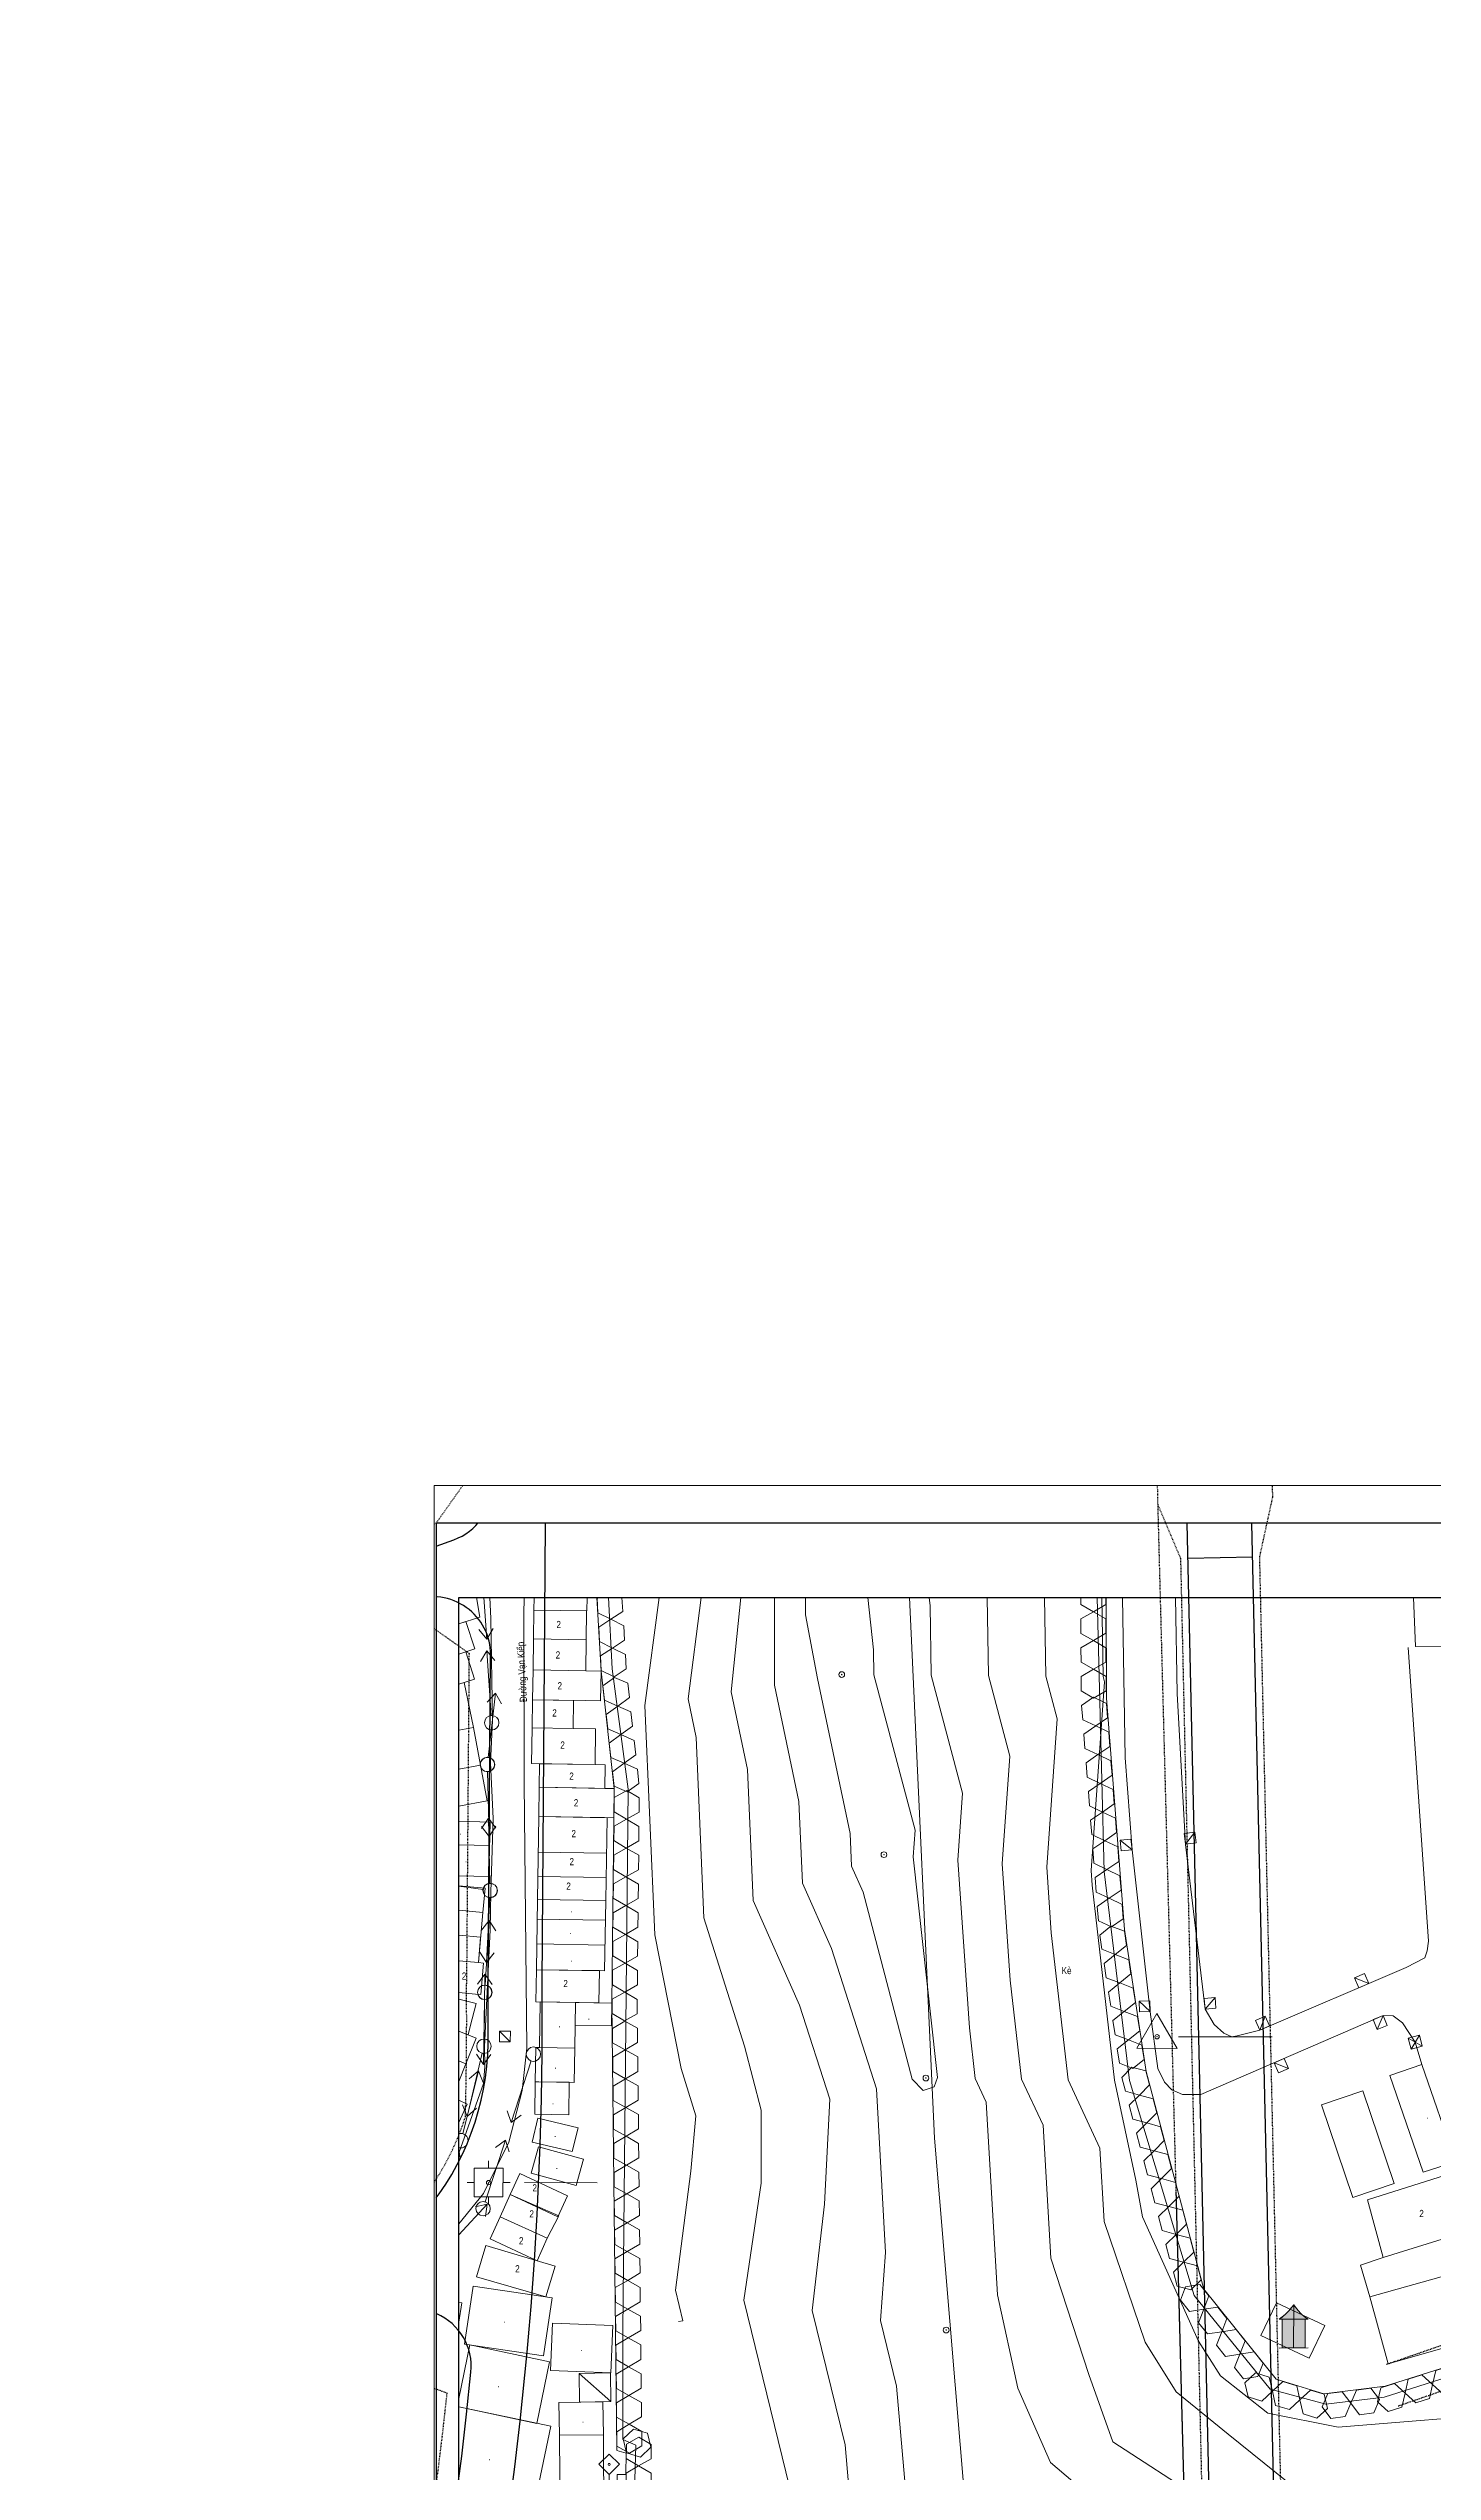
# Model space of a CAD drawing. Header units: millimetres. Extents: x 583747 to 595948, y 2304962 to 2309584.
# Drawn here: x 595389 to 595581.2, y 2307392.7 to 2307729.2 of the extents above; entities that cross this region are included whole.
import ezdxf
from ezdxf.enums import TextEntityAlignment as Align
from ezdxf.xclip import XClip

# ---------------------------------------------------------------- set-up
doc = ezdxf.new("R2010")
doc.units = ezdxf.units.MM
doc.linetypes.add('DASHDOT', pattern=[1, 0.5, -0.25, 0, -0.25])
for name, color, linetype, lineweight in [('00_nen', 8, 'Continuous', 5), ('KT-DV', 7, 'Continuous', 0), ('Nen dc cb Hong bang', 253, 'Continuous', 60)]:
    doc.layers.add(name, color=color, linetype=linetype, lineweight=lineweight)
doc.layers.add('A-PLOT LINE', color=6, linetype='DASHDOT')
doc.layers.add('AFP-KERB-LINE', color=2, linetype='Continuous')
doc.styles.add('ghicu', font='Vnarial.ttf', dxfattribs={"width": 0.8, "height": 1})

# ---------------------------------------------------------------- blocks, each defined once
blk = doc.blocks.new('road')
at = {"layer": 'AFP-KERB-LINE'}
for p, q in [((3276592, 1605487), (3445725, 1171696)), ((3276592, 1605487), (3445725, 1171696)), ((3276592, 1605487), (3445724, 1171699)), ((3278241, 1350867), (3199329, 1572944)), ((3278241, 1350867), (3199329, 1572944)), ((3440751, 1209227), (3342615, 1460926)), ((3350659, 1440295), (3342274, 1437025)), ((3157365, 1330933), (3245630, 1404638))]:
    blk.add_line(p, q, dxfattribs=at)
for points in [[(3271196, 1348293), (3255895, 1391354, 0.5222384), (3243229, 1394816), (3161210, 1326328, -0.0710908), (3112360, 1296121), (3053556, 1270433, 0.4945682), (3050529, 1258083), (3135292, 1152885, 0.414438), (3146545, 1151678), (3223962, 1214154, 0.0907084), (3244530, 1241141), (3273832, 1315513, 0.1719261), (3274027, 1340561)], [(3274027, 1340561, 0.004128), (3271196, 1348293)], [(3274027, 1340561, 0.004128), (3271196, 1348293)]]:
    blk.add_lwpolyline(points, format="xyb", dxfattribs=at)
for centre, radius, start, end in [((3240503, 1410779), 8000, 309.86315, 19.56198), ((2804357, 1173012), 506160, 8.97334, 20.57174), ((2804357, 1173012), 506160, 8.97334, 20.57174), ((3279655, 1294829), 8000, 14.3753, 158.49622), ((3279655, 1294829), 8000, 14.3753, 158.49622), ((2804357, 1173012), 498660, 8.97657, 14.3753), ((2804357, 1173012), 498660, 8.97657, 14.3753)]:
    blk.add_arc(centre, radius, start, end, dxfattribs=at)
blk = doc.blocks.new('PLOT')
at = {"layer": 'A-PLOT LINE', "color": 251}
for p, q in [((3272298, 1605487), (3335796, 1442630)), ((3350448, 1449095), (3345410, 1462016)), ((3351591, 1440658), (3350448, 1449095)), ((3335796, 1442630), (3432329, 1197796)), ((3439513, 1215156), (3351591, 1440658)), ((3341317, 1436726), (3433167, 1201153)), ((3242542, 1405968), (3244706, 1413884)), ((3155442, 1333236), (3242542, 1405968)), ((3253007, 1390520), (3245291, 1392630)), ((3253007, 1390520), (3268378, 1347263)), ((3370824, 1353790), (3432329, 1197796)), ((3271942, 1292985), (3285284, 1292962))]:
    blk.add_line(p, q, dxfattribs=at)
for points in [[(3335796, 1442630), (3341317, 1436726)], [(3406473, 1341313), (3483144, 1403532)], [(3409967, 1336426), (3489632, 1401131)]]:
    blk.add_lwpolyline(points, dxfattribs=at)
blk.add_lwpolyline([(3272971, 1077049, 0.0102646), (3278319, 1090909, 0.1239937), (3293945, 1250361, 0.021937), (3285284, 1292962)], format="xyb", dxfattribs=at)
for centre, radius, start, end in [((2804357, 1173012), 495660, 18.4463, 20.5824), ((3238583, 1328312), 36000, 340.0755, 2.44283)]:
    blk.add_arc(centre, radius, start, end, dxfattribs=at)
blk = doc.blocks.new('DV')
ref = blk.add_blockref('PLOT', (-3147123, 179596, 0), dxfattribs=dict(rotation=340.0000000045929))
XClip(ref).set_block_clipping_path([(3437700.5976729654, 868981.9081885163), (3912891.8375199828, 1041937.3750337446), (3715693.8178756535, 1583734.481302836), (3240502.5780286361, 1410779.0144576086)])
at = {"layer": 'AFP-KERB-LINE'}
ref = blk.add_blockref('road', (-3147123, 179596, 0), dxfattribs=dict(at, rotation=340.0000000045929))
XClip(ref).set_block_clipping_path([(3424978.7776903473, 904726.3076186823), (3853099.8617473282, 1060549.6388383387), (3670662.8681027722, 1561791.1594749615), (3242541.7840457913, 1405967.828255306)])
blk = doc.blocks.new('nen dc cb Hong bang')
at = {"layer": '00_nen', "linetype": 'ByBlock', "lineweight": -2}
h = blk.add_hatch(dxfattribs=at)
h.set_pattern_fill('ANSI33', color=0, scale=0.2, angle=20, style=0)
h.set_pattern_definition([(65, (-59.481233, 358.2927), (-0.045315389, 0.021130913), []), (65, (-59.44801, 358.30479), (-0.045315389, 0.021130913), [0.025, -0.0125])])
h.paths.add_polyline_path([(-228.96, 179.39), (-231.97, 178.29), (-233.34, 182.05), (-233.71, 181.91), (-233.43, 182.36), (-233.19, 182.8), (-232.87, 183.46), (-232.67, 184.01), (-232.52, 184.48), (-232.18, 184.25), (-231.67, 183.94), (-231.11, 183.67), (-230.52, 183.44), (-229.95, 183.28), (-230.33, 183.14)])
at = {"layer": '00_nen', "color": 0, "linetype": 'ByBlock', "lineweight": -2}
for p, q in [((-373.13, 241.11, -62.12), (-369.46, 232.89, -62.12)), ((-365.24, 223.14, -62.12), (-368.88, 231.37, -62.12)), ((-363.63, 217.54, -62.12), (-365.75, 226.29, -62.12)), ((-363.05, 215.65, -62.12), (-359.77, 207.27, -62.12)), ((-264.23, 215.96, -62.12), (-265.2, 210.46, -62.12)), ((-259.94, 212.37, -62.12), (-264.23, 215.96, -62.12)), ((-260.32, 213.94, -62.12), (-248.07, 218.4, -62.12)), ((-265.2, 210.46, -62.12), (-259.94, 212.37, -62.12)), ((-357.43, 201.22, -62.12), (-360.69, 209.61, -62.12)), ((-358, 200.05, -62.12), (-366.81, 198.19, -62.12)), ((-356.73, 199.3, -62.12), (-354.11, 190.69, -62.12)), ((-353.19, 187.7, -62.12), (-355.75, 196.33, -62.12)), ((-350.77, 180.59, -62.12), (-353.73, 189.09, -62.12)), ((-352.58, 185.78, -62.12), (-349.62, 177.28, -62.12)), ((-229.95, 183.28, -62.12), (-233.71, 181.91, -62.12)), ((-233.34, 182.05, -62.12), (-231.97, 178.29, -62.12)), ((-230.47, 178.84, -62.12), (-232.52, 184.48, -62.12)), ((-228.96, 179.39, -62.12), (-230.33, 183.14, -62.12)), ((-350.33, 178.65, -62.12), (-349.3, 169.71, -62.12)), ((-343.58, 179.98, -62.12), (-343.27, 170.99, -62.12)), ((-232.34, 178.15, -62.12), (-228.59, 179.52, -62.12)), ((-349.05, 167.23, -62.12), (-349.98, 176.19, -62.12)), ((-342.86, 159.43, -62.12), (-343.17, 168.43, -62.12)), ((-344.03, 163.97), (-344.37, 164.91)), ((-338.65, 163.8), (-329.17, 167.25)), ((-345.91, 163.29), (-342.15, 164.66)), ((-344.54, 159.53), (-345.91, 163.29)), ((-342.15, 164.66), (-340.78, 160.9)), ((-341.47, 162.78), (-340.53, 163.12)), ((-345.22, 161.41), (-346.16, 161.07)), ((-345.97, 150.9, -62.12), (-342.5, 159.21, -62.12)), ((-340.78, 160.9), (-344.54, 159.53)), ((-342.66, 160.21), (-342.32, 159.27))]:
    blk.add_line(p, q, dxfattribs=at)
at = {"layer": '00_nen', "color": 0, "linetype": 'ByBlock', "lineweight": -2, "flags": 128}
for points, elevation in [([(-194.14, 195.56), (-216.71, 178.22), (-224.36, 174.28), (-231.25, 173.94), (-244.99, 182.24), (-262.85, 207.89), (-272.47, 225.37), (-285.83, 254.69), (-300.16, 293.62), (-316.64, 341.41), (-343.05, 410.1), (-344.76, 414.82), (-355.3, 413.93), (-356.84, 418.17), (-346.83, 420.7), (-354.49, 440.58), (-370.55, 484.52)], -62.12), ([(-524.37, 833.66), (-512.04, 796.19), (-487.94, 724.12), (-456.57, 631.5), (-426.7, 549.31), (-396.85, 472.66), (-331.31, 294.36), (-287.29, 189.12), (-262.16, 134.75), (-233.11, 83.02)], -62.12), ([(-373.71, 467.18), (-371.13, 455.82), (-370.32, 450.67), (-363.56, 421.11), (-362.29, 416.57), (-360.52, 412.51), (-346.17, 394.02), (-344.49, 389.33), (-337.04, 369.51), (-335.01, 364.94), (-326.69, 343.69), (-323.89, 336.98), (-317, 307.26), (-314.65, 301.74), (-305.14, 280.25), (-302.63, 275.19), (-294.79, 254.69), (-291.26, 249.65), (-285.57, 229.82), (-281.85, 221.47), (-272.65, 203.1), (-265.25, 195.7), (-261.2, 186.34), (-250.13, 172.52), (-243.68, 167.52), (-234.9, 164.49), (-220.73, 159.65)], -63.12), ([(-381.53, 464.16), (-379.67, 456), (-377.99, 445.31), (-373.3, 424.81), (-370.26, 413.98), (-366.03, 404.28), (-355.95, 391.3), (-352, 380.28), (-346.84, 366.53), (-342.13, 355.95), (-336.28, 341.03), (-329.94, 325.83), (-325.04, 304.7), (-319.83, 292.44), (-312.99, 276.98), (-307.93, 266.76), (-302.28, 252.02), (-295.67, 242.55), (-291.53, 228.14), (-284.93, 213.33), (-278.74, 200.96), (-273.76, 195.98), (-266.42, 179.01), (-255.94, 165.63), (-249.58, 157.99), (-235.34, 154.73)], -64.12), ([(-397.16, 458.12), (-396.76, 456.34), (-393.32, 434.57), (-392.79, 432.22), (-385.56, 410.27), (-377.06, 387.83), (-375.52, 385.85), (-367.03, 362.16), (-366.44, 360.58), (-356.36, 337.98), (-355.47, 335.7), (-342.04, 303.52), (-341.12, 299.57), (-330.18, 273.83), (-328.68, 270.45), (-318.51, 249.9), (-317.28, 246.67), (-304.48, 228.37), (-303.45, 224.79), (-290.54, 198.67), (-289.79, 197.17), (-289.78, 195.8), (-291.04, 194.79), (-293.02, 195.75), (-308.34, 217.82), (-311.08, 220.66), (-312.81, 224.83), (-324.44, 243.53), (-329.04, 251.24), (-335.26, 268.24), (-345.46, 295.04), (-346.62, 298.47), (-358.53, 328.32), (-360.98, 333.67), (-362.82, 339.32), (-370.16, 359.46), (-379.82, 382.37), (-380.91, 384.98), (-388.59, 404.85), (-390.7, 411.58), (-396.56, 432.16), (-397.12, 433.98), (-404.38, 455.12), (-405.36, 458.56)], -66.12), ([(-389.35, 461.14), (-388.21, 456.17), (-385.66, 439.94), (-383.05, 428.51), (-378.23, 411.39), (-371.54, 396.06), (-365.73, 388.57), (-359.52, 371.22), (-356.64, 363.55), (-349.24, 346.96), (-345.88, 338.36), (-335.99, 314.67), (-333.08, 302.13), (-325, 283.13), (-320.83, 273.72), (-313.22, 258.33), (-309.78, 249.35), (-300.07, 235.46), (-297.49, 226.47), (-288.01, 205.18), (-284.83, 198.82), (-282.26, 196.25), (-271.63, 171.67), (-264.54, 160.46), (-256.72, 152.32), (-234.15, 143.98)], -65.12), ([(-271.69, 136.22), (-280.43, 154.95), (-285.66, 162.77), (-288.23, 171.87), (-297.21, 192.78), (-309.78, 208.94), (-316.67, 216.07), (-321.02, 226.56), (-329.75, 240.59), (-334.36, 253.28), (-339.17, 267.55), (-346.86, 287.75), (-350.53, 298.66), (-360.2, 320.18), (-366.67, 330.7), (-368.02, 340.64), (-374.69, 358.13), (-381.99, 375.44), (-386.09, 385.29), (-391.44, 402.24), (-395.38, 410.74), (-401.35, 428.25), (-404.07, 437.07), (-409.46, 452.78), (-412.17, 462.36)], -65.12), ([(-278.86, 133.03), (-284.37, 144.85), (-295.05, 160.83), (-298.53, 175.27), (-302.8, 189.23), (-311.23, 200.06), (-322.27, 211.48), (-329.23, 228.3), (-335.05, 237.65), (-339.5, 255.16), (-343.08, 266.86), (-348.25, 280.46), (-354.43, 298.84), (-363.2, 315.33), (-372.37, 327.72), (-374.71, 344.98), (-379.22, 356.81), (-384.16, 368.52), (-391.27, 385.61), (-394.85, 396.94), (-402.19, 412.76), (-406.14, 424.34), (-411.01, 440.17), (-414.54, 450.44), (-418.99, 466.16)], -64.12), ([(-288.32, 134.76), (-304.44, 158.89), (-307.76, 174.98), (-311.23, 184.51), (-316.47, 192.08), (-327.86, 206.9), (-337.45, 230.03), (-340.36, 234.7), (-345.67, 258.21), (-346.99, 266.17), (-349.65, 273.17), (-360.47, 297.23), (-367.01, 309.14), (-378.07, 324.75), (-381.4, 349.31), (-383.75, 355.48), (-386.32, 361.59), (-396.45, 385.92), (-398.26, 391.64), (-409.01, 414.79), (-410.93, 420.43), (-417.95, 443.26), (-419.61, 448.09), (-425.81, 469.96)], -63.12), ([(-313.6, 134.99), (-318.78, 149.13), (-343.86, 220.07), (-351.67, 235), (-379.18, 299.24), (-392.14, 334.47), (-404.05, 369.01), (-412.18, 388.91), (-418.86, 408.84), (-440.22, 471.14), (-456.75, 524.54), (-472.69, 568.32), (-489.27, 618.81), (-492.97, 631.62)], -62.12), ([(-344.75, 181.43), (-357.75, 215.91), (-365.79, 237.88), (-372.78, 258.52), (-375.51, 265.55), (-380.98, 280.69), (-387.48, 297.87), (-394.38, 319.98), (-399.43, 336.18), (-412.86, 377.77), (-422.97, 404.14), (-434.03, 438.38)], -62.12), ([(-345.66, 231.76), (-351.96, 260.1), (-353.53, 267.63), (-358.57, 279.06), (-365.02, 293.95), (-369.68, 302.28), (-383.76, 321.77), (-388.08, 353.65), (-388.28, 354.16), (-388.49, 354.66), (-401.63, 386.23), (-401.67, 386.35), (-405.66, 394.95), (-418.04, 421.24), (-420.92, 427.02), (-427.46, 436.32)], -62.12), ([(-193.06, 194.67), (-216.32, 176.75), (-223.6, 173.03), (-231.55, 172.35), (-245.93, 180.95), (-264.62, 205.92), (-277.88, 231.98), (-292.66, 269.45), (-307.7, 308.59), (-317.9, 340.69), (-347.14, 414.61)], -62.12), ([(-229.16, 224.52), (-231.77, 226.44), (-233.3, 226.91), (-234.63, 226.46), (-254.65, 207.47), (-257.02, 206.61), (-258.65, 206.72), (-259.96, 207.35), (-261.47, 208.82), (-265.18, 215.87), (-275.26, 236.14), (-280.53, 247.83), (-290.75, 274.33), (-296.17, 289.17), (-302.99, 307.79), (-309.89, 326.76), (-314.7, 340.08), (-313.02, 342.05), (-311.91, 342.86), (-309.58, 344.4)], -62.12), ([(-306.52, 339.31), (-302.92, 329.36), (-296.12, 310.61), (-283.97, 277.21), (-276.8, 258.67), (-268.53, 239.36), (-258.13, 218.82), (-256.22, 217.26), (-254.58, 216.6), (-253.33, 216.5), (-252.68, 216.89), (-250.02, 218.67), (-233.92, 233.83), (-231.93, 235.98), (-231.94, 236.99), (-232.23, 238.33), (-248.88, 275.68)], -62.12), ([(-139.06, 240.99), (-171.66, 285.74), (-174.67, 289.64), (-178.98, 296.62), (-185.01, 305.37), (-197.37, 295.31), (-200.63, 295.28), (-220.46, 285.86), (-247.96, 276.15), (-251.61, 284.9), (-269.14, 278.57), (-295.47, 337.4)], -62.12), ([(-455.22, 290.4), (-453.26, 291.68), (-442.32, 297.81), (-434.08, 301.41), (-426.23, 304.74), (-422.13, 306.39), (-417.12, 308.16), (-407.25, 310.9), (-399.48, 312.89), (-398.2, 312.28), (-398.2, 312.28), (-398.2, 312.28), (-398.2, 312.28), (-396.51, 307.63), (-393.72, 300.67), (-382.29, 269.13), (-376.19, 252.78), (-373.57, 244.75), (-369.93, 235.8), (-364.85, 222.55), (-363.07, 216.94), (-360.11, 209.82), (-356.88, 200.1), (-355.15, 195.13), (-350.33, 179.59), (-349.37, 177.04), (-348.7, 174.77), (-348.63, 164.51)], -62.12), ([(-275.75, 280.35), (-278.44, 280.33), (-284.29, 279.85), (-289.27, 279.66), (-296.05, 280.24), (-287.29, 257.36), (-286.86, 256.74), (-279.61, 231.49), (-278.77, 229.61), (-266.57, 205.23), (-259.05, 193.22), (-256.43, 188.77), (-256.43, 188.77), (-243.23, 175.21), (-238.69, 171.74), (-230.74, 169.08), (-220.91, 170.63), (-197.97, 181.16)], -62.12), ([(-366.9, 266.49), (-360.02, 250.3), (-353.03, 234.17), (-345.73, 219.47), (-335.8, 191.38), (-313.89, 133.29)], -62.12), ([(-382.54, 237.97), (-375.02, 241.95), (-371.43, 235.44), (-379.62, 229.1), (-381.9, 231.64), (-378.84, 234.21), (-379.43, 235), (-373.23, 238.69)], -62.12), ([(-355.05, 233.48), (-361.95, 231.08), (-360.6, 227.18), (-353.69, 229.57)], -62.12), ([(-355.05, 233.48), (-353.03, 234.17), (-351.67, 230.27), (-353.69, 229.57)], -62.12), ([(-311.95, 153.03), (-311.41, 153.32), (-313.83, 156.95), (-317.5, 173.23), (-319.48, 180.68), (-323.67, 186.16), (-333.45, 202.31), (-345.66, 231.76)], -62.12), ([(-352.31, 220.67), (-349.36, 221.69), (-350.99, 226.38), (-353.94, 225.36)], -62.12), ([(-353.94, 225.36), (-359.32, 223.49), (-357.7, 218.8), (-352.31, 220.67)], -62.12), ([(-348.29, 218.59), (-346.94, 219.05), (-348.02, 222.16), (-349.36, 221.69)], -62.12), ([(-227.25, 221.93), (-229.16, 224.52)], -62.12), ([(-349.36, 221.69), (-356.63, 219.17), (-355.55, 216.07), (-348.29, 218.59)], -62.12), ([(-346.94, 219.05), (-355.55, 216.07), (-354.22, 212.23), (-345.61, 215.22)], -62.12), ([(-345.61, 215.22), (-344.4, 215.64), (-345.73, 219.47), (-346.94, 219.05)], -62.12), ([(-365.53, 204.01), (-364.15, 199.91), (-357.9, 202.02), (-360.32, 209.19), (-366.57, 207.08)], -62.12), ([(-343.64, 210.68), (-352.6, 207.57)], -62.12), ([(-342.53, 207.48), (-351.49, 204.37)], -62.12), ([(-340.58, 201.88), (-349.55, 198.77)], -62.12), ([(-339.45, 198.62), (-348.42, 195.51)], -62.12), ([(-222.97, 189.15), (-225.69, 192.81), (-223.08, 194.92)], -62.12), ([(-354.02, 186.06), (-359.63, 184.56), (-360.76, 188.8), (-355.15, 190.3)], -62.12), ([(-355.15, 190.3), (-354.47, 190.49), (-353.33, 186.25), (-354.02, 186.06)], -62.12), ([(-337.53, 190.78), (-345.21, 188.12), (-343.14, 182.13), (-338.51, 183.74)], -62.12), ([(-338.51, 183.74), (-340.58, 189.72)], -62.12), ([(-353.05, 180.38), (-353.16, 181.58), (-353.48, 184.86), (-369.62, 183.25), (-369.3, 179.97)], -62.12), ([(-341.58, 177.63), (-342.05, 177.47), (-343.61, 181.97), (-343.14, 182.13)], -62.12), ([(-341.58, 177.63), (-336.95, 179.24), (-338.51, 183.74), (-343.14, 182.13)], -62.12), ([(-373.01, 82.19), (-367.54, 97.12), (-360.41, 113.07), (-354.54, 134.07), (-351.28, 143.01), (-346.2, 152.58), (-343.5, 160.43), (-342.64, 168.31), (-343.34, 175.69), (-344.75, 181.43)], -62.12), ([(-348.63, 164.51), (-349.36, 155.57), (-352.27, 149.1), (-354.94, 144.07), (-357.09, 139.25), (-358.79, 133.34), (-363.43, 117.01), (-364.75, 112.86), (-368.09, 105.79), (-372.68, 95.02), (-377.32, 83.83), (-378.09, 82.2)], -62.12), ([(-316.97, 139.33), (-322.45, 141.5)], -62.12), ([(-289.18, 70.56), (-297.81, 95.07), (-308.13, 124.27), (-311.62, 134.86), (-313.6, 134.99)], -62.12), ([(-313.87, 133.26), (-312.54, 133.35), (-311.55, 130.55), (-312.67, 130.12), (-308.31, 117.57), (-306.01, 110.16), (-299.98, 94.45), (-292.69, 73.16), (-289.2, 70.58)], -62.12)]:
    blk.add_lwpolyline(points, dxfattribs=dict(at, elevation=elevation))
at = {"layer": '00_nen', "color": 0, "linetype": 'ByBlock', "lineweight": -2, "elevation": -62.12}
for points in [[(-293.61, 265.69), (-291.64, 265.35), (-290.36, 266.89), (-291.05, 268.77), (-293.02, 269.11), (-294.3, 267.57)], [(-292.23, 261.94), (-290.26, 261.6), (-288.98, 263.14), (-289.67, 265.01), (-291.64, 265.35), (-292.92, 263.82)], [(-290.85, 258.19), (-288.88, 257.85), (-287.6, 259.38), (-288.29, 261.26), (-290.26, 261.6), (-291.54, 260.06)], [(-289.47, 254.43), (-287.49, 254.09), (-286.21, 255.63), (-286.91, 257.51), (-288.88, 257.85), (-290.16, 256.31)], [(-287.89, 250.76), (-285.9, 250.57), (-284.73, 252.2), (-285.56, 254.02), (-287.55, 254.21), (-288.72, 252.58)], [(-286.23, 247.12), (-284.24, 246.93), (-283.07, 248.56), (-283.9, 250.38), (-285.9, 250.57), (-287.06, 248.94)], [(-284.57, 243.48), (-282.58, 243.29), (-281.42, 244.92), (-282.25, 246.74), (-284.24, 246.93), (-285.4, 245.3)], [(-353.84, 244.83), (-355.82, 245.06), (-357.01, 243.46), (-356.22, 241.62), (-354.23, 241.39), (-353.04, 243)], [(-282.91, 239.84), (-280.92, 239.65), (-279.76, 241.28), (-280.59, 243.1), (-282.58, 243.29), (-283.74, 241.66)], [(-352.24, 241.17), (-354.23, 241.39), (-355.42, 239.79), (-354.63, 237.95), (-352.64, 237.72), (-351.45, 239.33)], [(-281.25, 236.2), (-279.26, 236.01), (-278.1, 237.64), (-278.93, 239.46), (-280.92, 239.65), (-282.08, 238.02)], [(-267.89, 241.41), (-267.21, 240.08), (-268.55, 239.4), (-269.23, 240.74)], [(-350.65, 237.5), (-352.64, 237.72), (-353.83, 236.12), (-353.04, 234.28), (-351.05, 234.05), (-349.86, 235.66)], [(-279.59, 232.56), (-277.6, 232.37), (-276.44, 234), (-277.27, 235.82), (-279.26, 236.01), (-280.42, 234.38)], [(-277.27, 236.83), (-275.92, 237.49), (-275.26, 236.14), (-276.61, 235.48)], [(-348.97, 233.87), (-350.97, 233.99), (-352.07, 232.33), (-351.18, 230.54), (-349.19, 230.41), (-348.08, 232.08)], [(-277.93, 228.92), (-275.94, 228.73), (-274.78, 230.36), (-275.61, 232.18), (-277.6, 232.37), (-278.76, 230.74)], [(-347.19, 230.29), (-349.19, 230.41), (-350.29, 228.75), (-349.41, 226.95), (-347.41, 226.83), (-346.3, 228.49)], [(-240.14, 230.03), (-239.05, 231.06), (-238.02, 229.97), (-239.11, 228.94)], [(-345.41, 226.7), (-347.41, 226.83), (-348.52, 225.16), (-347.63, 223.37), (-345.63, 223.25), (-344.52, 224.91)], [(-276.27, 225.28), (-274.28, 225.09), (-273.12, 226.72), (-273.95, 228.54), (-275.94, 228.73), (-277.1, 227.1)], [(-234.74, 224.34), (-235.75, 225.46), (-234.63, 226.46), (-233.63, 225.35)], [(-230.28, 224.72), (-229.36, 223.41), (-228.05, 224.33), (-228.97, 225.64)], [(-343.63, 223.12), (-345.63, 223.25), (-346.74, 221.58), (-345.85, 219.79), (-343.85, 219.66), (-342.75, 221.33)], [(-274.46, 221.72), (-272.46, 221.68), (-271.42, 223.39), (-272.38, 225.14), (-274.38, 225.18), (-275.42, 223.47)], [(-342.02, 219.47), (-343.98, 219.83), (-345.28, 218.31), (-344.62, 216.43), (-342.65, 216.06), (-341.35, 217.58)], [(-272.53, 218.22), (-270.53, 218.18), (-269.49, 219.89), (-270.46, 221.64), (-272.46, 221.68), (-273.49, 219.97)], [(-257.4, 220.82), (-256.77, 219.46), (-258.13, 218.82), (-258.76, 220.18)], [(-249.98, 220.79), (-248.94, 219.71), (-250.02, 218.67), (-251.06, 219.75)], [(-340.69, 215.7), (-342.65, 216.06), (-343.95, 214.54), (-343.29, 212.66), (-341.32, 212.29), (-340.02, 213.81)], [(-270.6, 214.71), (-268.6, 214.67), (-267.56, 216.38), (-268.53, 218.13), (-270.53, 218.18), (-271.56, 216.46)], [(-267.15, 216.73), (-265.76, 217.3), (-265.2, 215.91), (-266.59, 215.34)], [(-244.46, 215.07), (-245.55, 214.03), (-246.59, 215.12), (-245.5, 216.15)], [(-339.35, 211.93), (-341.32, 212.29), (-342.62, 210.77), (-341.95, 208.89), (-339.99, 208.52), (-338.69, 210.04)], [(-268.67, 211.21), (-266.67, 211.17), (-265.64, 212.88), (-266.6, 214.63), (-268.6, 214.67), (-269.64, 212.96)], [(-266.74, 207.7), (-264.74, 207.66), (-263.71, 209.37), (-264.67, 211.12), (-266.67, 211.17), (-267.71, 209.45)], [(-338.02, 208.15), (-339.99, 208.52), (-341.29, 207), (-340.62, 205.11), (-338.65, 204.75), (-337.35, 206.27)], [(-264.63, 204.31), (-262.63, 204.48), (-261.78, 206.29), (-262.93, 207.94), (-264.92, 207.77), (-265.77, 205.96)], [(-336.69, 204.38), (-338.65, 204.75), (-339.95, 203.23), (-339.29, 201.34), (-337.32, 200.98), (-336.02, 202.5)], [(-262.34, 201.03), (-260.35, 201.2), (-259.5, 203.01), (-260.64, 204.65), (-262.63, 204.48), (-263.48, 202.67)], [(-335.35, 200.61), (-337.32, 200.98), (-338.62, 199.46), (-337.95, 197.57), (-335.99, 197.21), (-334.69, 198.73)], [(-260.05, 197.75), (-258.06, 197.92), (-257.21, 199.73), (-258.35, 201.37), (-260.35, 201.2), (-261.2, 199.39)], [(-334.02, 196.84), (-335.99, 197.21), (-337.29, 195.69), (-336.62, 193.8), (-334.65, 193.43), (-333.35, 194.95)], [(-257.77, 194.47), (-255.77, 194.64), (-254.93, 196.45), (-256.07, 198.09), (-258.06, 197.92), (-258.91, 196.11)], [(-332.69, 193.07), (-334.65, 193.43), (-335.95, 191.91), (-335.29, 190.03), (-333.32, 189.66), (-332.02, 191.18)], [(-255.48, 191.19), (-253.49, 191.36), (-252.64, 193.17), (-253.78, 194.81), (-255.77, 194.64), (-256.62, 192.83)], [(-331.29, 189.32), (-333.26, 189.65), (-334.53, 188.1), (-333.82, 186.23), (-331.85, 185.9), (-330.58, 187.45)], [(-253.19, 187.9), (-251.2, 188.07), (-250.35, 189.88), (-251.5, 191.53), (-253.49, 191.36), (-254.34, 189.55)], [(-329.87, 185.58), (-331.85, 185.9), (-333.12, 184.36), (-332.41, 182.49), (-330.44, 182.16), (-329.17, 183.71)], [(-250.91, 184.62), (-248.92, 184.79), (-248.07, 186.6), (-249.21, 188.24), (-251.2, 188.07), (-252.05, 186.26)], [(-349.13, 182.38), (-347.72, 182.89), (-347.21, 181.48), (-348.62, 180.97)], [(-328.46, 181.84), (-330.44, 182.16), (-331.7, 180.61), (-331, 178.74), (-329.02, 178.42), (-327.76, 179.97)], [(-248.62, 181.34), (-246.63, 181.51), (-245.78, 183.32), (-246.92, 184.96), (-248.92, 184.79), (-249.76, 182.98)], [(-245.79, 178.64), (-244.04, 179.6), (-244, 181.6), (-245.71, 182.64), (-247.46, 181.67), (-247.5, 179.67)], [(-207.17, 181.13), (-207.43, 183.12), (-209.28, 183.88), (-210.87, 182.66), (-210.61, 180.68), (-208.76, 179.91)], [(-327.05, 178.09), (-329.02, 178.42), (-330.29, 176.87), (-329.59, 175), (-327.61, 174.68), (-326.35, 176.22)], [(-242.37, 176.57), (-240.62, 177.53), (-240.57, 179.53), (-242.29, 180.57), (-244.04, 179.6), (-244.08, 177.6)], [(-238.94, 174.5), (-237.19, 175.46), (-237.15, 177.46), (-238.86, 178.5), (-240.62, 177.53), (-240.66, 175.54)], [(-213.52, 176.26), (-213.78, 178.24), (-215.63, 179.01), (-217.21, 177.79), (-216.95, 175.81), (-215.1, 175.04)], [(-210.34, 178.7), (-210.61, 180.68), (-212.45, 181.44), (-214.04, 180.22), (-213.78, 178.24), (-211.93, 177.48)], [(-235.52, 172.43), (-233.77, 173.4), (-233.73, 175.39), (-235.44, 176.43), (-237.19, 175.46), (-237.23, 173.47)], [(-220.47, 172.35), (-220.37, 174.34), (-222.06, 175.43), (-223.83, 174.51), (-223.93, 172.51), (-222.25, 171.43)], [(-216.91, 174.18), (-216.82, 176.18), (-218.5, 177.26), (-220.28, 176.34), (-220.37, 174.34), (-218.69, 173.26)], [(-325.64, 174.35), (-327.61, 174.68), (-328.88, 173.13), (-328.17, 171.26), (-326.2, 170.93), (-324.93, 172.48)], [(-232.09, 170.39), (-231.18, 172.17), (-232.26, 173.85), (-234.26, 173.76), (-235.17, 171.98), (-234.09, 170.3)], [(-228.09, 170.59), (-227.18, 172.37), (-228.27, 174.05), (-230.26, 173.95), (-231.18, 172.17), (-230.09, 170.49)], [(-224.1, 170.79), (-223.19, 172.57), (-224.27, 174.25), (-226.27, 174.15), (-227.18, 172.37), (-226.1, 170.69)], [(-324.23, 170.61), (-326.2, 170.93), (-327.47, 169.39), (-326.76, 167.51), (-324.79, 167.19), (-323.52, 168.74)], [(-322.82, 166.87), (-324.79, 167.19), (-326.06, 165.64), (-325.35, 163.77), (-323.38, 163.45), (-322.11, 164.99)], [(-321.4, 163.12), (-323.38, 163.45), (-324.65, 161.9), (-323.94, 160.03), (-321.97, 159.71), (-320.7, 161.25)], [(-319.99, 159.38), (-321.97, 159.71), (-323.23, 158.16), (-322.53, 156.29), (-320.55, 155.96), (-319.29, 157.51)], [(-318.58, 155.64), (-320.55, 155.96), (-321.82, 154.42), (-321.12, 152.54), (-319.14, 152.22), (-317.88, 153.77)], [(-317.17, 151.9), (-319.14, 152.22), (-320.41, 150.67), (-319.7, 148.8), (-317.73, 148.48), (-316.46, 150.02)], [(-315.76, 148.15), (-317.73, 148.48), (-319, 146.93), (-318.29, 145.06), (-316.32, 144.73), (-315.05, 146.28)], [(-314.35, 144.41), (-316.32, 144.73), (-317.59, 143.19), (-316.88, 141.32), (-314.91, 140.99), (-313.64, 142.54)], [(-312.93, 140.67), (-314.91, 140.99), (-316.18, 139.45), (-315.47, 137.57), (-313.5, 137.25), (-312.23, 138.8)], [(-311.52, 136.93), (-313.5, 137.25), (-314.76, 135.7), (-314.06, 133.83), (-312.08, 133.51), (-310.82, 135.05)], [(-312.7, 136.84), (-313.58, 135.05), (-312.47, 133.39), (-310.47, 133.52), (-309.59, 135.31), (-310.7, 136.98)], [(-309.65, 135.67), (-311.62, 136.04), (-312.91, 134.52), (-312.24, 132.63), (-310.28, 132.27), (-308.98, 133.79)], [(-308.31, 131.91), (-310.28, 132.27), (-311.58, 130.75), (-310.91, 128.86), (-308.94, 128.5), (-307.64, 130.02)]]:
    blk.add_lwpolyline(points, close=True, dxfattribs=at)
at = {"layer": '00_nen', "color": 0, "linetype": 'ByBlock', "lineweight": -2, "elevation": -62.12, "flags": 128}
for points in [[(-366.25, 243.48), (-364.68, 238.93), (-357.74, 241.34), (-359.31, 245.89)], [(-364.68, 238.93), (-363.37, 235.17), (-356.46, 237.56), (-357.77, 241.33)], [(-356.46, 237.56), (-363.37, 235.17), (-361.95, 231.08), (-355.05, 233.48)], [(-379.62, 229.1), (-373.01, 234.22), (-370.56, 231.05), (-377.17, 225.94)], [(-377.17, 225.94), (-371.6, 230.25), (-369.15, 227.08), (-374.72, 222.77)], [(-355.22, 229.04), (-360.6, 227.18), (-359.32, 223.49), (-353.94, 225.36)], [(-378.87, 219.57), (-370.32, 226.18), (-366.96, 220.75), (-375.39, 215.81)], [(-372.7, 211.22), (-364.27, 216.16), (-366.96, 220.75), (-375.39, 215.81)], [(-230.91, 218.94), (-227.25, 221.93), (-218.21, 210.83), (-221.93, 207.93)], [(-372.7, 211.22), (-364.27, 216.16), (-361.72, 211.8), (-370.15, 206.87)], [(-229.9, 201.27), (-238.41, 211.88), (-233.67, 215.68), (-225.16, 205.07)], [(-345.25, 215.34), (-354.22, 212.23), (-350.44, 201.34), (-341.48, 204.45)], [(-212.3, 203.13), (-223.08, 194.92), (-227.89, 201.67), (-217.44, 209.71)], [(-364.15, 199.91), (-357.9, 202.02), (-359.28, 206.11), (-365.53, 204.01)], [(-341.48, 204.45), (-350.44, 201.34), (-347.25, 192.14), (-338.29, 195.25)], [(-374.78, 195.8), (-357.83, 200.33), (-356.96, 197.06), (-373.9, 192.53)], [(-222.97, 189.15), (-205.28, 201.85), (-199.27, 194.43), (-217.38, 181.26)], [(-365.8, 194.69), (-356.96, 197.06), (-355.15, 190.3), (-364, 187.94)], [(-364, 187.94), (-355.15, 190.3), (-356.07, 193.74), (-364.92, 191.38)], [(-338.99, 195.01), (-347.25, 192.14), (-345.79, 187.92), (-337.53, 190.78)], [(-340.58, 189.72), (-339.55, 186.73), (-334.77, 188.39), (-335.8, 191.38)], [(-235.34, 178.92), (-227.97, 178.22), (-227.46, 183.26), (-234.87, 183.9)], [(-351.85, 180.34), (-351.97, 176.52), (-361.04, 176.79), (-360.92, 180.6)], [(-337.59, 179.02), (-342.05, 177.47), (-340.58, 173.22), (-336.11, 174.77)], [(-361.04, 176.79), (-351.97, 176.52), (-352.11, 171.77), (-361.18, 172.05)], [(-358.08, 171.95), (-349.88, 171.3), (-350.24, 166.78), (-358.44, 167.43)], [(-333.9, 170.11), (-339.61, 169.45), (-340, 172.82), (-334.28, 173.48)], [(-338.53, 169.13), (-332.08, 169.66), (-331.77, 165.88), (-338.22, 165.35)], [(-340.19, 158.19), (-339.97, 161.56), (-332.6, 161.09), (-333.05, 157.65)], [(-339.97, 161.56), (-339.7, 164.77), (-332.42, 164.13), (-332.7, 160.92)], [(-340.44, 154.82), (-340.19, 158.19), (-333.05, 157.65), (-333.3, 154.19)], [(-340.44, 149.2), (-340.72, 153.74), (-330.68, 154.35), (-330.43, 149.9)], [(-338.8, 139.86), (-340.43, 147.85), (-329.55, 150.08), (-327.91, 142.1)], [(-320.35, 149.34), (-318.35, 143.08), (-326.33, 140.54), (-328.32, 146.8)], [(-341.13, 145.14), (-340.53, 142.14), (-343.53, 141.55), (-344.13, 144.55)], [(-325.61, 132.97), (-336.79, 131.37), (-338.04, 140.02), (-326.85, 141.61)], [(-321.02, 137.77), (-316.97, 139.33), (-318.4, 143.06), (-322.45, 141.5)], [(-318.03, 138.94), (-316.36, 134.65), (-322.06, 132.53), (-323.69, 136.74)], [(-316.36, 134.65), (-312.35, 123.85), (-318.05, 121.73), (-322.06, 132.53)], [(-335.06, 119.27), (-336.79, 131.37), (-323.61, 133.26), (-321.88, 121.19)]]:
    blk.add_lwpolyline(points, close=True, dxfattribs=at)
at = {"layer": '00_nen', "color": 0, "linetype": 'ByBlock', "lineweight": -2, "elevation": -62.12}
for points in [[(-267.89, 241.41), (-268.55, 239.4)], [(-277.27, 236.83), (-275.26, 236.14)], [(-369.12, 234.58), (-369.46, 232.89), (-370.95, 233.76)], [(-369.23, 229.69), (-368.88, 231.37), (-367.4, 230.49)], [(-240.14, 230.03), (-238.02, 229.97)], [(-366.4, 224.69), (-365.75, 226.29), (-364.45, 225.16)], [(-234.74, 224.34), (-234.63, 226.46)], [(-229.36, 223.41), (-228.97, 225.64)], [(-230.28, 224.72), (-228.05, 224.33)], [(-257.4, 220.82), (-258.13, 218.82)], [(-249.98, 220.79), (-250.02, 218.67)], [(-267.15, 216.73), (-265.2, 215.91)], [(-244.46, 215.07), (-246.59, 215.12)], [(-359.35, 208.94), (-359.77, 207.27), (-361.21, 208.21)], [(-361.12, 207.94), (-360.69, 209.61), (-359.25, 208.67)], [(-356.31, 194.7), (-355.75, 196.33), (-354.4, 195.27)], [(-353.56, 192.32), (-354.11, 190.69), (-355.48, 191.74)], [(-354.22, 187.44), (-353.73, 189.09), (-352.33, 188.1)], [(-349.13, 182.38), (-347.21, 181.48)], [(-228.96, 179.39), (-231.97, 178.29), (-233.34, 182.05), (-233.71, 181.91), (-233.43, 182.36), (-233.19, 182.8), (-232.87, 183.46), (-232.67, 184.01), (-232.52, 184.48), (-232.18, 184.25), (-231.67, 183.94), (-231.11, 183.67), (-230.52, 183.44), (-229.95, 183.28), (-230.33, 183.14), (-228.96, 179.39)], [(-349.14, 178.93), (-349.62, 177.28), (-351.02, 178.27)], [(-350.83, 174.69), (-349.98, 176.19), (-348.84, 174.9)], [(-342.32, 172.42), (-343.27, 170.99), (-344.32, 172.35)], [(-348.47, 171.22), (-349.3, 169.71), (-350.46, 170.99)], [(-344.13, 166.99), (-343.17, 168.43), (-342.13, 167.06)], [(-350.21, 164.16), (-349.05, 165.43), (-348.23, 163.92)], [(-343.96, 158.3), (-342.5, 159.21), (-342.12, 157.53)], [(-311.93, 124.9), (-313.7, 129.75), (-315.54, 130.61), (-314.67, 132.42), (-312.88, 131.58), (-313.7, 129.75)]]:
    blk.add_lwpolyline(points, dxfattribs=at)
at = {"layer": '00_nen', "color": 0, "linetype": 'ByBlock', "lineweight": -2, "extrusion": (0.000117603, -1.02282e-05, 1)}
for centre, radius in [((-321.46, 245.18, -60.16), 0.4), ((-321.46, 245.18, -60.16), 0.04), ((-307.38, 223.69, -60.16), 0.4), ((-307.38, 223.69, -60.16), 0.04), ((-291.27, 196.55, -60.16), 0.4), ((-291.27, 196.55, -60.16), 0.04), ((-276.63, 164.64, -60.16), 0.4), ((-276.63, 164.64, -60.16), 0.04)]:
    blk.add_circle(centre, radius, dxfattribs=at)
at = {"layer": '00_nen', "color": 0, "linetype": 'ByBlock', "lineweight": -2}
for centre, radius in [((-364.83, 222.23, -62.12), 1), ((-363.41, 216.59, -62.12), 1), ((-363.39, 216.57, -62.12), 1), ((-263.1, 212.93, -62.12), 0.3), ((-263.1, 212.93, -62.12), 0.3), ((-357.07, 200.29, -62.12), 1), ((-357.02, 200.26, -62.12), 1), ((-357.02, 200.26, -62.12), 1), ((-352.91, 186.72, -62.12), 1), ((-352.9, 186.74, -62.12), 1), ((-343.61, 180.98, -62.12), 1), ((-350.44, 179.65, -62.12), 1), ((-350.44, 179.65, -62.12), 1), ((-348.95, 166.24, -62.12), 1), ((-348.95, 166.24, -62.12), 1), ((-343.35, 162.09, -62.12), 0.3), ((-343.35, 162.09, -62.12), 0.3), ((-343.35, 162.09), 0.3), ((-342.82, 158.43, -62.12), 1), ((-314.21, 131.07, -62.12), 0.141)]:
    blk.add_circle(centre, radius, dxfattribs=at)
for centre, radius, start, end in [((-241.11, 186.92, -62.12), 8.94, 325.8937, 344.1063), ((-228.26, 190.26, -62.12), 7.19, 233.6497, 256.3503)]:
    blk.add_arc(centre, radius, start, end, dxfattribs=at)
for p in [(-263.1, 212.93, -62.12), (-263.1, 212.93, -59.6), (-343.34, 162.09, -59.42)]:
    blk.add_point(p, dxfattribs=at)
at = {"layer": '00_nen', "color": 0, "linetype": 'ByBlock', "lineweight": -2, "style": 'ghicu', "width": 0.8}
for s, p in [('2', (-360.77, 238.24, -62.12)), ('2', (-359.42, 234.23, -62.12)), ('2', (-357.71, 230.3, -62.12)), ('2', (-357.11, 226.51, -62.12)), ('2', (-354.53, 222.7, -62.12)), ('2', (-351.88, 219.07, -62.12)), ('2', (-350.02, 215.81, -62.12)), ('2', (-348.86, 211.68, -62.12)), ('.', (-224.11, 215.58, -62.12)), ('.', (-363.72, 206.6, -62.12)), ('2', (-347.78, 207.93, -62.12)), ('.', (-361.72, 203.25, -62.12)), ('2', (-347.03, 204.58, -62.12)), ('2', (-220.19, 202.48, -62.12)), ('.', (-345.55, 201.76, -62.12)), ('.', (-344.7, 198.87, -62.12)), ('.', (-343.23, 195.31, -62.12)), ('2', (-342.78, 191.73, -62.12)), ('2', (-356.38, 187.87, -62.12)), ('.', (-341.66, 186.19, -62.12)), ('.', (-338.19, 188.57, -62.12)), ('.', (-340.21, 180.6, -62.12)), ('.', (-338.83, 175.83, -62.12)), ('.', (-337, 171.67, -62.12)), ('.', (-335.26, 167.57, -62.12)), ('2', (-337.08, 163.61, -62.12)), ('2', (-336.24, 160.07, -62.12)), ('2', (-336.32, 156.07, -62.12)), ('2', (-335.48, 152.23, -62.12)), ('.', (-334.78, 145.04, -62.12)), ('.', (-323.34, 145.01, -62.12)), ('.', (-332.46, 136.35, -62.12)), ('.', (-319.77, 135.72, -62.12)), ('.', (-330.2, 126.37, -62.12))]:
    blk.add_text(s, height=1, rotation=20, dxfattribs=at).set_placement(p, align=Align.MIDDLE)
for s, rotation, p in [('§\xadêng V¹n KiÕp', 112.9267, (-361.22, 226.63, -62.12)), ('KÌ', 20, (-278.52, 216.57, -62.12))]:
    blk.add_text(s, height=1, rotation=rotation, dxfattribs=at).set_placement(p)

msp = doc.modelspace()

# ---------------------------------------------------------------- linework, layer by layer
msp.add_lwpolyline([(595445.95, 2307514.12), (595894.57, 2307514.12), (595894.57, 2307013.1), (595445.95, 2307013.1)], close=True)

# ---------------------------------------------------------------- block references
at = {"layer": 'KT-DV', "xscale": 0.001, "yscale": 0.001, "zscale": 0.001}
msp.add_blockref('DV', (595062.09, 2307132.7), dxfattribs=at)
at = {"layer": 'Nen dc cb Hong bang', "color": 250, "lineweight": 5, "transparency": 33554559}
ref = msp.add_blockref('nen dc cb Hong bang', (595717.06, 2307162.89, 62.12), dxfattribs=dict(at, rotation=339.9497468043105))
XClip(ref).set_block_clipping_path([(-203.3197306411, -233.6640955163), (218.1103911197, -79.8573456709), (46.3376134067, 390.7996488991), (-375.0925083541, 236.9928990537)])

doc.saveas('drawing.dxf')
